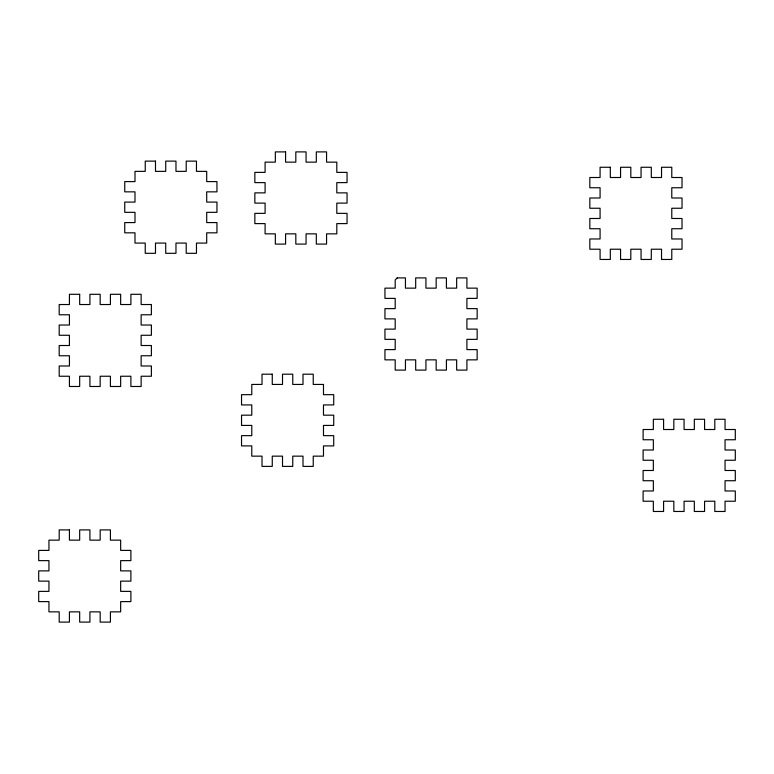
<?xml version="1.0" encoding="UTF-8"?>
<svg xmlns="http://www.w3.org/2000/svg" width="774" height="774" viewBox="0 0 774 774"><rect width="100%" height="100%" fill="white"/><g stroke="black" fill="none" stroke-linecap="round" stroke-linejoin="round"><path stroke-width="1.16" d="M397.246 277.905L395.195 279.946L395.195 288.141L384.949 288.141L384.949 298.387L395.195 298.387L395.195 308.632L384.949 308.632L384.949 318.878L395.195 318.878L395.195 329.124L384.949 329.124L384.949 339.36L395.195 339.36L395.195 349.606L384.949 349.606L384.949 359.852L395.195 359.852L395.195 370.098L405.441 370.098L405.441 359.852L415.686 359.852L415.686 370.098L425.932 370.098L425.932 359.852L436.168 359.852L436.168 370.098L446.414 370.098L446.414 359.852L456.66 359.852L456.66 370.098L466.906 370.098L466.906 359.852L477.152 359.852L477.152 349.606L466.906 349.606L466.906 339.36L477.152 339.36L477.152 329.124L466.906 329.124L466.906 318.878L477.152 318.878L477.152 308.632L466.906 308.632L466.906 298.387L477.152 298.387L477.152 288.141L466.906 288.141L466.906 277.905L456.66 277.905L456.66 288.141L446.414 288.141L446.414 277.905L436.168 277.905L436.168 288.141L425.932 288.141L425.932 277.905L415.686 277.905L415.686 288.141L405.441 288.141L405.441 277.905L397.246 277.905M285.587 151.898L275.341 151.898L275.341 162.143L265.095 162.143L265.095 172.389L254.849 172.389L254.849 182.625L265.095 182.625L265.095 192.871L254.849 192.871L254.849 203.117L265.095 203.117L265.095 213.363L254.849 213.363L254.849 223.609L265.095 223.609L265.095 233.854L275.341 233.854L275.341 244.091L285.587 244.091L285.587 233.854L295.823 233.854L295.823 244.091L306.069 244.091L306.069 233.854L316.314 233.854L316.314 244.091L326.56 244.091L326.56 233.854L336.806 233.854L336.806 223.609L347.052 223.609L347.052 213.363L336.806 213.363L336.806 203.117L347.052 203.117L347.052 192.871L336.806 192.871L336.806 182.625L347.052 182.625L347.052 172.389L336.806 172.389L336.806 162.143L326.56 162.143L326.56 151.898L316.314 151.898L316.314 162.143L306.069 162.143L306.069 151.898L295.823 151.898L295.823 162.143L285.587 162.143L285.587 151.898M155.487 161.118L145.241 161.118L145.241 171.364L134.995 171.364L134.995 181.609L124.749 181.609L124.749 191.846L134.995 191.846L134.995 202.091L124.749 202.091L124.749 212.337L134.995 212.337L134.995 222.583L124.749 222.583L124.749 232.829L134.995 232.829L134.995 243.075L145.241 243.075L145.241 253.311L155.487 253.311L155.487 243.075L165.723 243.075L165.723 253.311L175.969 253.311L175.969 243.075L186.215 243.075L186.215 253.311L196.461 253.311L196.461 243.075L206.706 243.075L206.706 232.829L216.952 232.829L216.952 222.583L206.706 222.583L206.706 212.337L216.952 212.337L216.952 202.091L206.706 202.091L206.706 191.846L216.952 191.846L216.952 181.609L206.706 181.609L206.706 171.364L196.461 171.364L196.461 161.118L186.215 161.118L186.215 171.364L175.969 171.364L175.969 161.118L165.723 161.118L165.723 171.364L155.487 171.364L155.487 161.118M610.318 167.261L600.082 167.261L600.082 177.507L589.836 177.507L589.836 187.753L600.082 187.753L600.082 197.999L589.836 197.999L589.836 208.245L600.082 208.245L600.082 218.481L589.836 218.481L589.836 228.727L600.082 228.727L600.082 238.972L589.836 238.972L589.836 249.218L600.082 249.218L600.082 259.464L610.318 259.464L610.318 249.218L620.564 249.218L620.564 259.464L630.81 259.464L630.81 249.218L641.056 249.218L641.056 259.464L651.302 259.464L651.302 249.218L661.538 249.218L661.538 259.464L671.784 259.464L671.784 249.218L682.029 249.218L682.029 238.972L671.784 238.972L671.784 228.727L682.029 228.727L682.029 218.481L671.784 218.481L671.784 208.245L682.029 208.245L682.029 197.999L671.784 197.999L671.784 187.753L682.029 187.753L682.029 177.507L671.784 177.507L671.784 167.261L661.538 167.261L661.538 177.507L651.302 177.507L651.302 167.261L641.056 167.261L641.056 177.507L630.81 177.507L630.81 167.261L620.564 167.261L620.564 177.507L610.318 177.507L610.318 167.261M79.674 294.294L69.428 294.294L69.428 304.53L59.192 304.53L59.192 314.776L69.428 314.776L69.428 325.022L59.192 325.022L59.192 335.268L69.428 335.268L69.428 345.514L59.192 345.514L59.192 355.759L69.428 355.759L69.428 365.996L59.192 365.996L59.192 376.241L69.428 376.241L69.428 386.487L79.674 386.487L79.674 376.241L89.919 376.241L89.919 386.487L100.165 386.487L100.165 376.241L110.411 376.241L110.411 386.487L120.657 386.487L120.657 376.241L130.893 376.241L130.893 386.487L141.139 386.487L141.139 376.241L151.385 376.241L151.385 365.996L141.139 365.996L141.139 355.759L151.385 355.759L151.385 345.514L141.139 345.514L141.139 335.268L151.385 335.268L151.385 325.022L141.139 325.022L141.139 314.776L151.385 314.776L151.385 304.53L141.139 304.53L141.139 294.294L130.893 294.294L130.893 304.53L120.657 304.53L120.657 294.294L110.411 294.294L110.411 304.53L100.165 304.53L100.165 294.294L89.919 294.294L89.919 304.53L79.674 304.53L79.674 294.294M272.264 374.19L262.018 374.19L262.018 384.436L251.782 384.436L251.782 394.682L241.536 394.682L241.536 404.928L251.782 404.928L251.782 415.174L241.536 415.174L241.536 425.419L251.782 425.419L251.782 435.656L241.536 435.656L241.536 445.901L251.782 445.901L251.782 456.147L262.018 456.147L262.018 466.393L272.264 466.393L272.264 456.147L282.51 456.147L282.51 466.393L292.756 466.393L292.756 456.147L303.002 456.147L303.002 466.393L313.238 466.393L313.238 456.147L323.484 456.147L323.484 445.901L333.729 445.901L333.729 435.656L323.484 435.656L323.484 425.419L333.729 425.419L333.729 415.174L323.484 415.174L323.484 404.928L333.729 404.928L333.729 394.682L323.484 394.682L323.484 384.436L313.238 384.436L313.238 374.19L303.002 374.19L303.002 384.436L292.756 384.436L292.756 374.19L282.51 374.19L282.51 384.436L272.264 384.436L272.264 374.19M663.589 419.266L653.343 419.266L653.343 429.512L643.107 429.512L643.107 439.758L653.343 439.758L653.343 450.004L643.107 450.004L643.107 460.249L653.343 460.249L653.343 470.486L643.107 470.486L643.107 480.731L653.343 480.731L653.343 490.977L643.107 490.977L643.107 501.223L653.343 501.223L653.343 511.469L663.589 511.469L663.589 501.223L673.835 501.223L673.835 511.469L684.081 511.469L684.081 501.223L694.326 501.223L694.326 511.469L704.572 511.469L704.572 501.223L714.808 501.223L714.808 511.469L725.054 511.469L725.054 501.223L735.3 501.223L735.3 490.977L725.054 490.977L725.054 480.731L735.3 480.731L735.3 470.486L725.054 470.486L725.054 460.249L735.3 460.249L735.3 450.004L725.054 450.004L725.054 439.758L735.3 439.758L735.3 429.512L725.054 429.512L725.054 419.266L714.808 419.266L714.808 429.512L704.572 429.512L704.572 419.266L694.326 419.266L694.326 429.512L684.081 429.512L684.081 419.266L673.835 419.266L673.835 429.512L663.589 429.512L663.589 419.266M69.428 529.909L59.192 529.909L59.192 540.146L48.946 540.146L48.946 550.391L38.7 550.391L38.7 560.637L48.946 560.637L48.946 570.883L38.7 570.883L38.7 581.129L48.946 581.129L48.946 591.375L38.7 591.375L38.7 601.611L48.946 601.611L48.946 611.857L59.192 611.857L59.192 622.102L69.428 622.102L69.428 611.857L79.674 611.857L79.674 622.102L89.919 622.102L89.919 611.857L100.165 611.857L100.165 622.102L110.411 622.102L110.411 611.857L120.657 611.857L120.657 601.611L130.893 601.611L130.893 591.375L120.657 591.375L120.657 581.129L130.893 581.129L130.893 570.883L120.657 570.883L120.657 560.637L130.893 560.637L130.893 550.391L120.657 550.391L120.657 540.146L110.411 540.146L110.411 529.909L100.165 529.909L100.165 540.146L89.919 540.146L89.919 529.909L79.674 529.909L79.674 540.146L69.428 540.146L69.428 529.909"/></g></svg>
